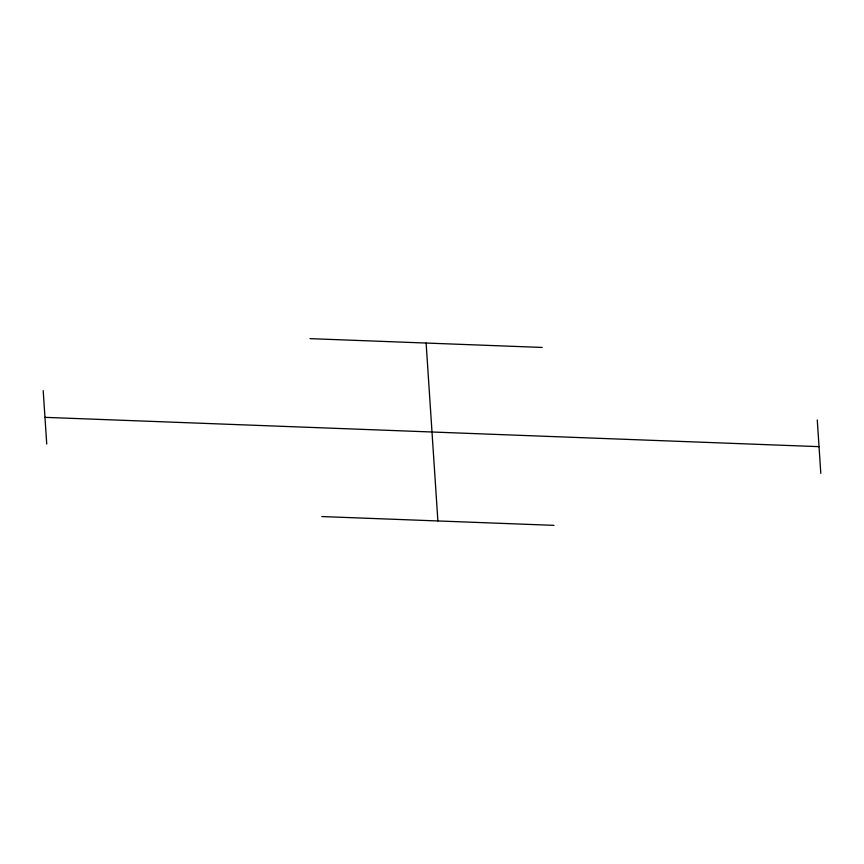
<?xml version="1.0" encoding="UTF-8"?>
<svg xmlns="http://www.w3.org/2000/svg" width="864" height="864" viewBox="0 0 864 864"><rect width="100%" height="100%" fill="white"/><g stroke="black" fill="none" stroke-linecap="round" stroke-linejoin="round"><path stroke-width="1.3" d="M310.003 338.645L542.225 347.447M44.971 417.344L819.029 446.656M321.775 516.553L553.997 525.355M817.268 419.969L820.8 473.342M426.114 343.051L437.886 520.949M43.2 390.658L46.732 444.031"/></g></svg>
